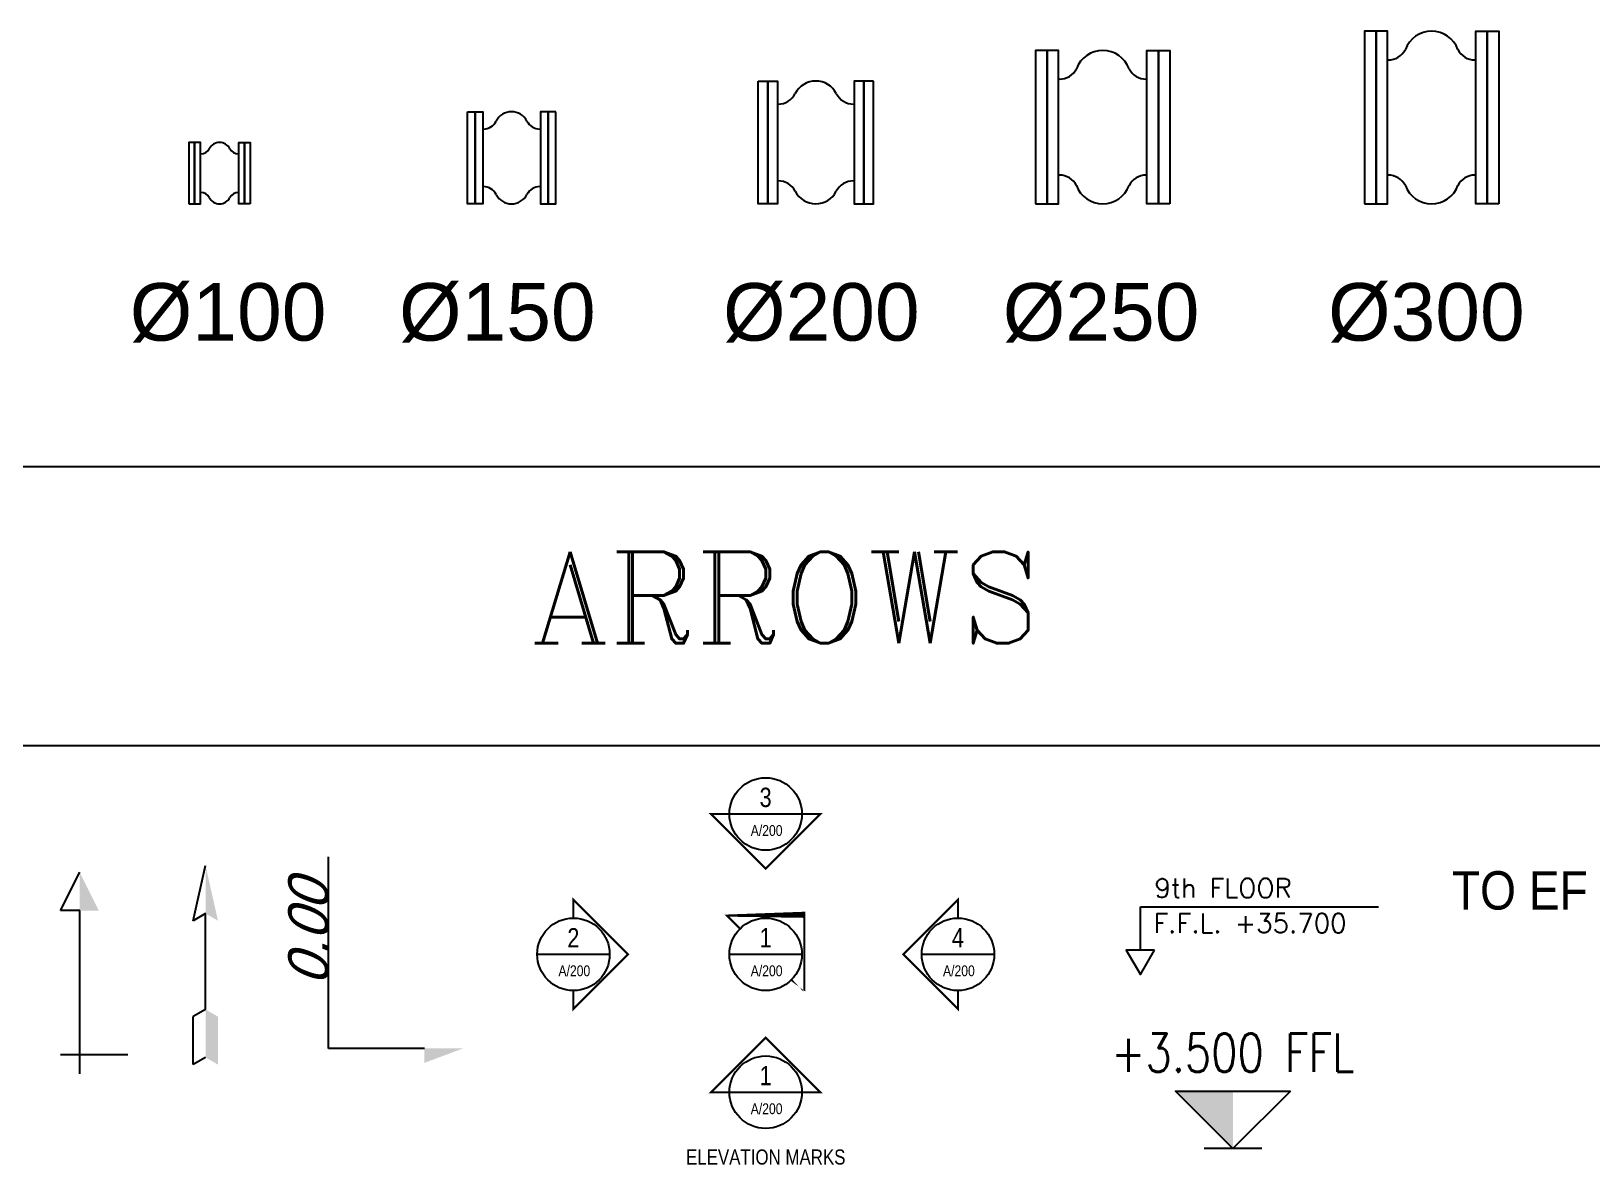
# Model space of a CAD drawing. Extents: x 462150 to 608263, y 35809 to 85242.
# Drawn here: x 514756 to 518825, y 59740 to 62695 of the extents above; entities that cross this region are included whole.
import ezdxf
from ezdxf.enums import TextEntityAlignment as Align

# ---------------------------------------------------------------- set-up
doc = ezdxf.new("R2010")
doc.units = 0
doc.header["$LTSCALE"] = 500
doc.header["$MEASUREMENT"] = 0
for name, color, linetype in [('A-SYMB-LVLS', 2, 'Continuous'), ('AC-SECTION', 7, 'Continuous'), ('AC-TEXT', 7, 'Continuous'), ('AC-VAV', 1, 'Continuous'), ('M-FITTINGS', 7, 'Continuous'), ('M-SUPPORT-EX', 12, 'Continuous'), ('MH-RARR', 2, 'Continuous'), ('MH-SARR', 2, 'Continuous'), ('MS-TEXT', 2, 'Continuous'), ('PL-W-TEXT', 7, 'Continuous'), ('TXT', 2, 'Continuous'), ('X1$0$A-REFR-ELEV', 2, 'Continuous'), ('X1$0$A-REFR-SECT', 9, 'Continuous'), ('X1$0$A-TEXT-ROOM-200', 9, 'Continuous')]:
    doc.layers.add(name, color=color, linetype=linetype)
doc.styles.add('ARIAL', font='ARIAL.TTF', dxfattribs={"width": 0.8})
doc.styles.add('FF-LOOP', font='romanc.shx', dxfattribs={"height": 2})
doc.styles.add('MLEROY80', font='stencil', dxfattribs={"oblique": 20, "height": 210})
doc.styles.add('MOHAMED', font='STENCIL.SHX', dxfattribs={"height": 105})
doc.styles.add('ROMANS', font='romans.shx', dxfattribs={"width": 0.8, "height": 100})
doc.styles.add('ROMANS-TITLE', font='ROMANS.shx', dxfattribs={"width": 0.8})
doc.styles.add('X1$0$ARIAL', font='ARIAL.TTF', dxfattribs={"width": 0.8})

# ---------------------------------------------------------------- blocks, each defined once
blk = doc.blocks.new('X1$0$A-ELEV-REF-ARROW-1')
at = {"layer": 'X1$0$A-REFR-ELEV', "const_width": 34.28571428571428}
blk.add_lwpolyline([(600, 0), (904.28571428571, 0), (0, -904.285714285711), (-904.28571428571, 0), (-600, 0)], dxfattribs=at)
at = {"layer": 'X1$0$A-REFR-ELEV'}
blk.add_circle((0, 0), 600, dxfattribs=at)
blk = doc.blocks.new('X1$0$A-ELEV-REF-1')
at = {"layer": 'X1$0$A-REFR-SECT', "ltscale": 800}
blk.add_line((-600, -1.45519e-11), (600, 1.45519e-11), dxfattribs=at)
at = {"layer": 'X1$0$A-REFR-ELEV', "color": 4, "linetype": 'Continuous', "style": 'X1$0$ARIAL', "width": 0.8}
blk.add_attdef('ELEV-NO', text='', height=320, dxfattribs=at).set_placement((-1.101250896608689, 275.5084139248538), align=Align.MIDDLE)
at = {"layer": 'X1$0$A-REFR-SECT', "color": 4, "linetype": 'Continuous', "style": 'X1$0$ARIAL', "width": 0.8}
blk.add_attdef('DRAWING-REF', text='', height=180, dxfattribs=at).set_placement((15.40130500533269, -269.8649424174619), align=Align.MIDDLE)
blk = doc.blocks.new('ELV-MARK')
at = {"layer": 'X1$0$A-REFR-ELEV', "xscale": 2, "yscale": 2, "zscale": 1.999999999999999}
blk.add_blockref('X1$0$A-ELEV-REF-ARROW-1', (10754, 13128.51489243761), dxfattribs=at)
at = {"layer": 'X1$0$A-REFR-ELEV', "ltscale": 800, "xscale": 2, "yscale": 2, "zscale": 1.999999999999999}
for p, values in [((10754, 13128.51489243761), {'ELEV-NO': '3', 'DRAWING-REF': 'A/200'}), ((4388.340724938549, 8484.000000000116), {'ELEV-NO': '2', 'DRAWING-REF': 'A/200'}), ((10754, 8484.000000000116), {'ELEV-NO': '1', 'DRAWING-REF': 'A/200'}), ((17119.65927506192, 8484.000000000116), {'ELEV-NO': '4', 'DRAWING-REF': 'A/200'}), ((10754, 3917.724919291213), {'ELEV-NO': '1', 'DRAWING-REF': 'A/200'})]:
    blk.add_blockref('X1$0$A-ELEV-REF-1', p, dxfattribs=at).add_auto_attribs(values)
at = {"layer": 'X1$0$A-REFR-ELEV', "yscale": 2, "zscale": 1.999999999999999}
for p, xscale, rotation in [((10754, 8484.000000000116), 2.000000000015772, 135), ((4388.340724938549, 8484.000000000116), 2, 90), ((17119.65927506192, 8484.000000000116), 2, 270), ((10754, 3917.724919291213), 2, 180)]:
    blk.add_blockref('X1$0$A-ELEV-REF-ARROW-1', p, dxfattribs=dict(at, xscale=xscale, rotation=rotation))
at = {"layer": 'X1$0$A-TEXT-ROOM-200', "insert": (8117.121340576094, 2023.360360865831), "char_height": 500, "width": 9992, "attachment_point": 1, "style": 'X1$0$ARIAL'}
blk.add_mtext('ELEVATION MARKS', dxfattribs=at)
blk = doc.blocks.new('EX-150')
for p, q in [((-73.53280405847181, 75), (-75, 75)), ((73.53280405847181, 75), (75, 75)), ((-73.53280405847181, -75), (-75, -75)), ((73.53280405847181, -75), (75, -75))]:
    blk.add_line(p, q)
for points in [[(-115, 120.0428572173987), (-95, 120.0428572173987), (-95, -120.0428572173987), (-115, -120.0428572173987)], [(-95, 120.0428572173987), (-75, 120.0428572173987), (-75, -120.0428572173987), (-95, -120.0428572173987)], [(95, 120.0428572173987), (75, 120.0428572173987), (75, -120.0428572173987), (95, -120.0428572173987)], [(115, 120.0428572173987), (95, 120.0428572173987), (95, -120.0428572173987), (115, -120.0428572173987)]]:
    blk.add_lwpolyline(points, close=True)
for centre, radius, start, end in [((-73.53280405847181, 112.5), 37.5, 270, 332.9794882128083), ((0, 75), 45.0428572173987, 27.02051178682025, 152.9794882131797), ((73.53280405847181, 112.5), 37.5, 207.0205117868202, 270), ((-73.53280405847181, -112.5), 37.5, 27.02051178719162, 90), ((73.53280405847181, -112.5), 37.5, 90, 152.9794882131797), ((0, -75), 45.0428572173987, 207.0205117868202, 332.9794882131797)]:
    blk.add_arc(centre, radius, start, end)
blk = doc.blocks.new('EX-200')
for p, q in [((-98.04373874462908, 100), (-100, 100)), ((98.04373874462908, 100), (100, 100)), ((-98.04373874462908, -100), (-100, -100)), ((98.04373874462908, -100), (100, -100))]:
    blk.add_line(p, q)
for points in [[(-150, 160.0571429565298), (-125, 160.0571429565298), (-125, -160.0571429565316), (-150, -160.0571429565316)], [(-125, 160.0571429565298), (-100, 160.0571429565298), (-100, -160.0571429565316), (-125, -160.0571429565316)], [(125, 160.0571429565298), (100, 160.0571429565298), (100, -160.0571429565316), (125, -160.0571429565316)], [(150, 160.0571429565298), (125, 160.0571429565298), (125, -160.0571429565316), (150, -160.0571429565316)]]:
    blk.add_lwpolyline(points, close=True)
for centre, radius, start, end in [((-98.04373874462908, 150), 50, 270, 332.9794882128548), ((0, 100), 60.0571429565316, 27.02051178709878, 152.9794882129012), ((98.04373874462908, 150), 50, 207.0205117870988, 270), ((-98.04373874462908, -150), 50, 27.0205117871452, 90), ((98.04373874462908, -150), 50, 90, 152.9794882129012), ((0, -100), 60.0571429565316, 207.0205117870988, 332.9794882129011)]:
    blk.add_arc(centre, radius, start, end)
blk = doc.blocks.new('EX-250')
for p, q in [((-125.0000000002437, 113.043738744629), (-125.0000000002437, 115)), ((124.999999999749, 113.0437387446218), (124.999999999749, 114.9999999999927)), ((-125.0000000002437, -113.043738744629), (-125.0000000002437, -115)), ((124.999999999749, -113.0437387446363), (124.999999999749, -115.0000000000072))]:
    blk.add_line(p, q)
for points in [[(199.9999999991414, 174.9999999999781), (199.9999999991414, 144.9999999999781), (-200.0000000008804, 145), (-200.0000000008804, 175)], [(199.9999999991414, 144.9999999999781), (199.9999999991414, 114.9999999999854), (-200.0000000008804, 115.0000000000072), (-200.0000000008804, 145)], [(199.9999999991414, -145.0000000000145), (199.9999999991414, -115.0000000000145), (-200.0000000008804, -115), (-200.0000000008804, -145)], [(199.9999999991414, -175.0000000000073), (199.9999999991414, -145.0000000000145), (-200.0000000008804, -145), (-200.0000000008804, -174.9999999999927)]]:
    blk.add_lwpolyline(points, close=True)
for centre, radius, start, end in [((-175.0000000002437, 113.043738744629), 50, 297.0205117871916, 0), ((174.999999999749, 113.0437387446218), 50, 180, 242.9794882128084), ((-126.9709888210236, 0), 73.02901117990417, 110.2809044108618, 249.7190955891382), ((126.9709888184479, -7.276000000000001e-12), 73.0290111806264, 290.2809044123749, 69.71909558762506), ((-175.0000000002437, -113.043738744629), 50, 0, 62.97948821280838), ((174.999999999749, -113.0437387446363), 50, 117.0205117871916, 180)]:
    blk.add_arc(centre, radius, start, end)
blk = doc.blocks.new('EX-300')
for p, q in [((-113.043738744629, 150.0000000000143), (-115, 150.0000000000143)), ((113.043738744629, 150.0000000000143), (115, 150.0000000000143)), ((-113.0437387446327, -149.9999999999781), (-115.0000000000036, -149.9999999999781)), ((113.0437387446254, -149.9999999999781), (114.9999999999963, -149.9999999999781))]:
    blk.add_line(p, q)
for points in [[(-174.9999999999854, 224.9999999994086), (-144.9999999999891, 224.9999999994086), (-145.0000000000073, -225.0000000006151), (-175.0000000000036, -225.0000000006151)], [(-144.9999999999891, 224.9999999994086), (-114.9999999999927, 224.9999999994086), (-115.0000000000109, -225.0000000006151), (-145.0000000000073, -225.0000000006151)], [(145.0000000000036, 224.9999999994086), (115.0000000000072, 224.9999999994086), (114.9999999999963, -225.0000000006151), (144.9999999999927, -225.0000000006151)], [(175, 224.9999999994086), (145.0000000000036, 224.9999999994086), (144.9999999999927, -225.0000000006151), (174.9999999999891, -225.0000000006151)]]:
    blk.add_lwpolyline(points, close=True)
for centre, radius, start, end in [((0, 151.9709888187119), 73.0290111806264, 20.28090441236273, 159.7190955876373), ((-113.043738744629, 200.0000000000143), 50, 270, 332.9794882126789), ((113.043738744629, 200.0000000000143), 50, 207.0205117873211, 270), ((-113.0437387446327, -199.9999999999781), 50, 27.02051178732113, 90), ((113.0437387446254, -199.9999999999781), 50, 90, 152.9794882126788), ((-3.638e-12, -151.9709888207592), 73.02901117990417, 200.2809044107896, 339.7190955892103)]:
    blk.add_arc(centre, radius, start, end)
blk = doc.blocks.new('EX-100')
for p, q in [((-49.02186937231454, 50), (-50, 50)), ((49.02186937231454, 50), (50, 50)), ((-49.02186937231454, -50), (-50, -50)), ((49.02186937231454, -50), (50, -50))]:
    blk.add_line(p, q)
for points in [[(-80, 80.0285714782658), (-65, 80.0285714782658), (-65, -80.0285714782658), (-80, -80.0285714782658)], [(-65, 80.0285714782658), (-50, 80.0285714782658), (-50, -80.0285714782658), (-65, -80.0285714782658)], [(65, 80.0285714782658), (50, 80.0285714782658), (50, -80.0285714782658), (65, -80.0285714782658)], [(80, 80.0285714782658), (65, 80.0285714782658), (65, -80.0285714782658), (80, -80.0285714782658)]]:
    blk.add_lwpolyline(points, close=True)
for centre, radius, start, end in [((-49.02186937231454, 75), 25, 270, 332.9794882129011), ((0, 50), 30.0285714782658, 27.02051178709878, 152.9794882129012), ((49.02186937231454, 75), 25, 207.0205117870988, 270), ((-49.02186937231454, -75), 25, 27.02051178709878, 90), ((0, -50), 30.0285714782658, 207.0205117870988, 332.9794882129011), ((49.02186937231454, -75), 25, 90, 152.9794882129012)]:
    blk.add_arc(centre, radius, start, end)
blk = doc.blocks.new('M-arr08')
at = {"layer": 'MH-SARR'}
for p, q in [((-19.00000000000727, 2.000000000003637), (-19.00000000000727, -4.999999999996362)), ((-4.000000000007275, 3.638e-12), (-4.000000000007275, 2.000000000003637)), ((-4.000000000007275, 2.000000000003637), (-7.276000000000001e-12, 3.638e-12)), ((-21.00000000000727, 3.638e-12), (-4.000000000007275, 3.638e-12))]:
    blk.add_line(p, q, dxfattribs=at)
blk.add_solid([(-7.276000000000001e-12, 3.638e-12), (-4.000000000007275, 3.638e-12), (-4.000000000007275, -1.999999999996362), (-4.000000000007275, 3.638e-12)], dxfattribs=at)
blk = doc.blocks.new('M-arr09')
at = {"layer": 'MH-RARR'}
for p, q in [((-20.75, 1.299038105677027), (-15.75, 1.299038105677027)), ((-20, 0), (-20.75, 1.299038105677027)), ((-15, 0), (-15.75, 1.299038105677027)), ((-15, 0), (-5, 0)), ((-5.75, 1.299038105677027), (0, 0)), ((-5, 0), (-5.75, 1.299038105677027))]:
    blk.add_line(p, q, dxfattribs=at)
for points in [[(-20, 0), (-15, 0), (-20.75, -1.299038105677027), (-15.75, -1.299038105677027)], [(-5.75, -1.299038105677027), (-5, 0), (0, 0), (-5, 0)]]:
    blk.add_solid(points, dxfattribs=at)
blk = doc.blocks.new('M-arr10')
at = {"layer": 'MH-SARR'}
for p, q in [((-10.18103327913082, 2.491549557109359), (-10.18103327913082, 7.491549557109359)), ((-10.18103327913082, 7.491549557109359), (-0.1810332791308209, 7.491549557109356))]:
    blk.add_line(p, q, dxfattribs=at)
blk.add_solid([(-10.93103327913082, 2.491549557109359), (-10.18103327913082, 2.491549557109359), (-10.18103327913082, 0.4915495571093596), (-10.18103327913082, 2.491549557109359)], dxfattribs=at)
at = {"layer": 'MH-SARR', "style": 'MLEROY80', "oblique": 20}
blk.add_attdef('LEVEL_NO.', text='', height=2.1, dxfattribs=at).set_placement((-4.18103327913082, 7.491549557109357), align=Align.CENTER)
blk = doc.blocks.new('A-LVL_EL-SEC')
at = {"layer": 'A-SYMB-LVLS', "color": 5, "ltscale": 800}
blk.add_line((-150, 0), (150, 0), dxfattribs=at)
at = {"layer": 'A-SYMB-LVLS'}
blk.add_lwpolyline([(-300, 300), (0, 0), (300, 300), (-300, 300)], dxfattribs=at)
blk.add_solid([(0, 300), (300, 300), (0, 0)], dxfattribs=at)
at = {"layer": 'A-SYMB-LVLS', "ltscale": 800, "style": 'ROMANS-TITLE', "width": 0.8}
blk.add_attdef('FLOOR-LEVEL', text='', height=200, dxfattribs=at).set_placement((-2.91038e-11, 500.0000000000036), align=Align.MIDDLE)

msp = doc.modelspace()

# ---------------------------------------------------------------- linework, layer by layer
for p, q in [((521099.9603155028, 61559.5848829931), (512331.717964728, 61559.58488299311)), ((521099.9603155028, 60832.0604132203), (512331.717964728, 60832.0604132203))]:
    msp.add_line(p, q)
at = {"layer": 'AC-SECTION', "ltscale": 0.02}
for p, q in [((517648.0865562346, 60300.00848234887), (517648.0865562346, 60412.85843775676)), ((517648.0865562346, 60412.85843775676), (518268.5840263636, 60412.85843775676))]:
    msp.add_line(p, q, dxfattribs=at)
msp.add_lwpolyline([(517685.0408463711, 60300.00848234887), (517611.1322660978, 60300.00848234887), (517648.0865562346, 60236.00177427473)], close=True, dxfattribs=at)

# ---------------------------------------------------------------- block references
at = {"xscale": 50, "yscale": 50, "zscale": 50, "rotation": 90}
msp.add_blockref('M-arr10', (515906.0535376442, 60552.48993266973), dxfattribs=at).add_auto_attribs({'LEVEL_NO.': '0.00'})
at = {"xscale": 25, "yscale": 25, "zscale": 25, "rotation": 90}
for name, p in [('M-arr08', (514882.9565182416, 60502.72850428148)), ('M-arr09', (515210.9297072258, 60520.18026201316))]:
    msp.add_blockref(name, p, dxfattribs=at)
at = {"layer": 'AC-SECTION'}
ref = msp.add_blockref('A-LVL_EL-SEC', (517889.2223728442, 59782.49625168081), dxfattribs=dict(at, xscale=-0.5, yscale=0.5, zscale=0.5))
ref.add_attrib('FLOOR-LEVEL', '+3.500 FFL', dxfattribs={"layer": 'A-SYMB-LVLS', "ltscale": 800, "height": 100, "style": 'ROMANS-TITLE', "width": 0.8}).set_placement((517889.2223728443, 60032.49625168082), align=Align.MIDDLE)
at = {"layer": 'AC-VAV', "xscale": 0.07874015747802332, "yscale": 0.0787401574780233, "zscale": 0.078740157480315}
msp.add_blockref('ELV-MARK', (515824.3466318544, 59620.93878388943), dxfattribs=at)
at = {"layer": 'M-SUPPORT-EX'}
for name, p, rotation in [('EX-300', (518407.1421350384, 62470.04920833089), 180), ('EX-250', (517549.7595881494, 62445.04920833062), 270), ('EX-100', (515247.5016482961, 62325.07777980975), 180)]:
    msp.add_blockref(name, p, dxfattribs=dict(at, rotation=rotation))
for name, p in [('EX-200', (516801.7584622436, 62405.10635128803)), ('EX-150', (516008.726019228, 62365.09206554889))]:
    msp.add_blockref(name, p, dxfattribs=at)

# ---------------------------------------------------------------- texts
at = {"layer": 'AC-TEXT', "style": 'ROMANS'}
msp.add_text('F.F.L. +35.700', height=50, dxfattribs=at).set_placement((517681.9022122894, 60345.07760165903))
at = {"layer": 'M-FITTINGS', "style": 'ARIAL'}
for s, p in [('%%C100', (515269.8041447037, 61963.69886102255)), ('%%C150', (515971.6377348321, 61963.69886102255)), ('%%C200', (516816.2323946353, 61963.69886102255)), ('%%C250', (517545.491886935, 61963.69886102255)), ('%%C300', (518393.4968956598, 61963.69886102255))]:
    msp.add_text(s, height=150, dxfattribs=at).set_placement(p, align=Align.MIDDLE)
at = {"layer": 'MS-TEXT', "style": 'ROMANS'}
msp.add_text('9th FLOOR', height=50, dxfattribs=at).set_placement((517684.7099470019, 60436.60217696561))
at = {"layer": 'PL-W-TEXT', "style": 'FF-LOOP'}
msp.add_text('ARROWS', height=238.1400000000001, dxfattribs=at).set_placement((516058.9850965189, 61099.69954591625, 0.0009729561700114))
at = {"layer": 'TXT', "style": 'MOHAMED', "width": 0.9}
msp.add_text('TO EF', height=100, dxfattribs=at).set_placement((518459.9266632757, 60505.60244343898), align=Align.TOP_LEFT)

doc.saveas('drawing.dxf')
